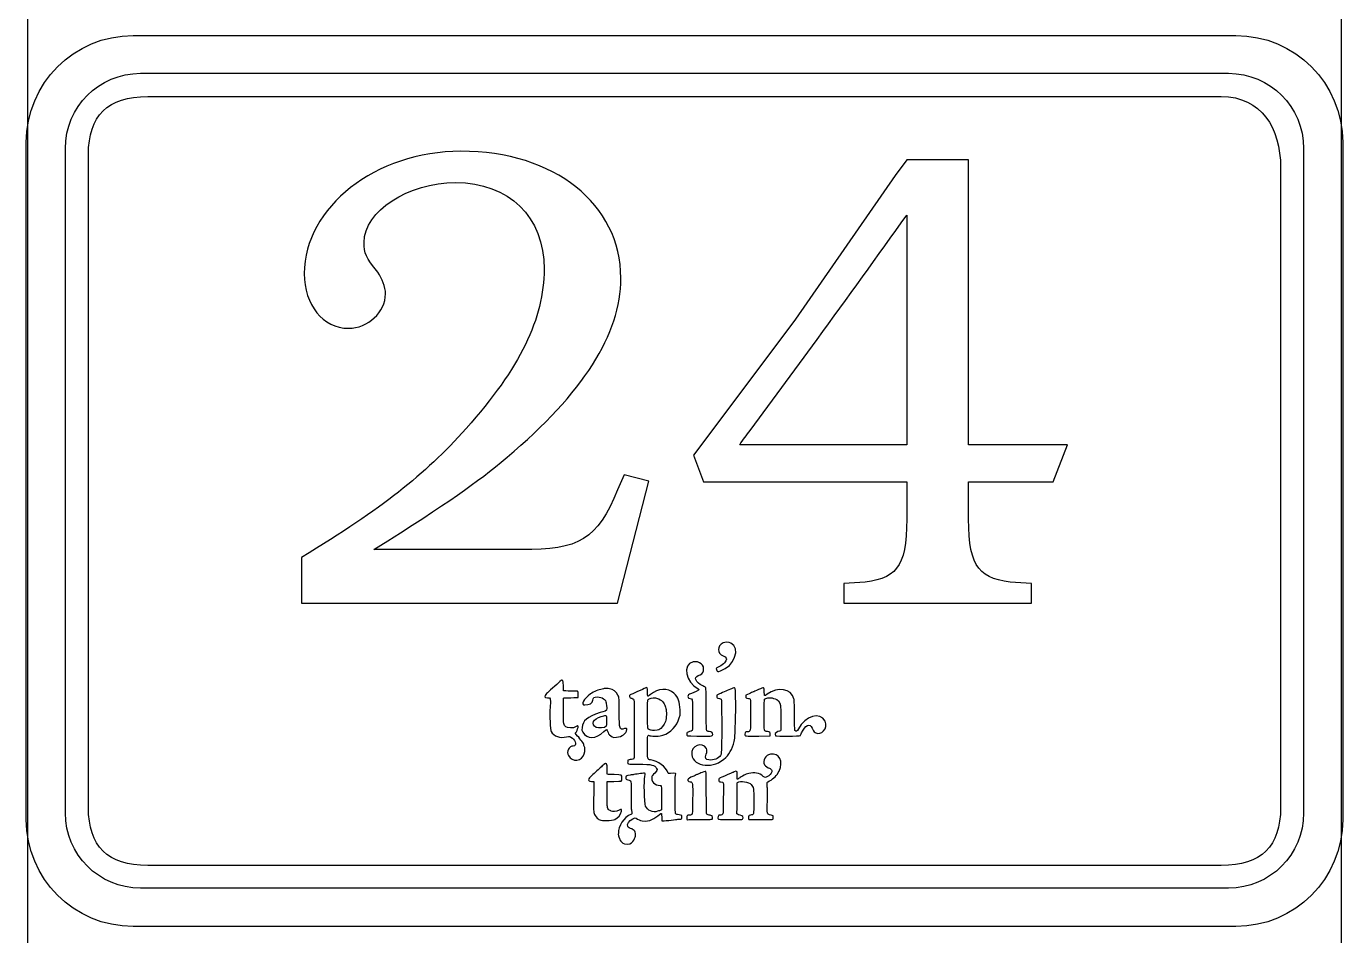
# Model space of a CAD drawing. Header units: millimetres. Extents: x 0 to 115, y 10 to 901.
# Drawn here: x -0.1 to 115.1, y 578.5 to 658.1 of the extents above; entities that cross this region are included whole.
import ezdxf

# ---------------------------------------------------------------- set-up
doc = ezdxf.new("R2010")
doc.units = ezdxf.units.MM
doc.layers.add('1', color=7, linetype='CONTINUOUS')

msp = doc.modelspace()

# ---------------------------------------------------------------- linework, layer by layer
at = {"layer": '1', "color": 7}
for p, q in [((0, 9.610394), (0, 900.64166)), ((114.999971, 900.64166), (114.999971, 9.610394)), ((9.864019, 653.954751), (105.140122, 653.954751)), ((9.864019, 653.954751), (9.864019, 653.954751)), ((10.503252, 651.92381), (104.500888, 651.92381)), ((10.503252, 651.92381), (10.503252, 651.92381)), ((3.30588, 589.247901), (3.30588, 647.377563)), ((5.317772, 589.750609), (5.317772, 646.838871)), ((111.69826, 647.377563), (111.69826, 589.247901)), ((76.966231, 646.397899), (75.941059, 645.030885)), ((82.372197, 646.397899), (76.966231, 646.397899)), ((82.372197, 621.4551), (82.372197, 646.397899)), ((109.686369, 645.71986), (109.686369, 589.750609)), ((75.941059, 645.030885), (67.234503, 632.445185)), ((76.966231, 641.558141), (76.966231, 621.4551)), ((67.234503, 632.445185), (58.924823, 621.397244)), ((63.250584, 622.707813), (69.112692, 630.679885)), ((58.924823, 621.397244), (58.299348, 620.543169)), ((76.966231, 621.4551), (62.339712, 621.4551)), ((91.022308, 621.4551), (82.372197, 621.4551)), ((89.771005, 618.208486), (91.022308, 621.4551)), ((58.299348, 620.543169), (59.153776, 618.208486)), ((52.209698, 618.835725), (51.640668, 617.525155)), ((51.640668, 607.615628), (54.373284, 618.26493)), ((54.373284, 618.26493), (52.209698, 618.835725)), ((59.153776, 618.208486), (76.966231, 618.208486)), ((76.966231, 618.208486), (76.966231, 615.8163)), ((82.372197, 615.8163), (82.372197, 618.208486)), ((82.372197, 618.208486), (89.771005, 618.208486)), ((43.218099, 612.2857), (30.300435, 612.2857)), ((23.983244, 611.602369), (23.983244, 607.615628)), ((73.324153, 609.438783), (71.445612, 609.324483)), ((71.445612, 609.324483), (71.445612, 607.615628)), ((87.892817, 609.324483), (86.014275, 609.438783)), ((87.892817, 607.615628), (87.892817, 609.324483)), ((23.983244, 607.615628), (51.640668, 607.615628)), ((71.445612, 607.615628), (87.892817, 607.615628)), ((60.570179, 599.658725), (60.323587, 599.55007)), ((60.323587, 599.55007), (60.323587, 599.441061)), ((63.158156, 599.683773), (62.885459, 599.552892)), ((62.885459, 599.552892), (62.885459, 599.434359)), ((57.115426, 597.810875), (57.111545, 598.256081)), ((58.200218, 598.389784), (58.200218, 597.684228)), ((57.04099, 597.570986), (57.115426, 597.810875)), ((58.200218, 597.684228), (58.194573, 597.580864)), ((58.201276, 597.38225), (58.194573, 596.923287)), ((58.204098, 597.453864), (58.201276, 597.38225)), ((65.936281, 597.497961), (65.940515, 596.480903)), ((47.786218, 596.696098), (47.510698, 596.694687)), ((47.956962, 596.789937), (47.786218, 596.696098)), ((48.538693, 596.71797), (48.515057, 596.492192)), ((48.515057, 596.492192), (48.606073, 596.330973)), ((51.162301, 595.913284), (51.301648, 595.848725)), ((51.301648, 595.848725), (51.537304, 595.872009)), ((64.018228, 595.973962), (65.008828, 595.98772)), ((65.008828, 595.98772), (65.008828, 596.124245)), ((65.940515, 596.480903), (65.892184, 596.44245)), ((60.744098, 594.959725), (60.724695, 594.383639)), ((52.537782, 593.86435), (52.530726, 593.705601)), ((52.647848, 593.895748), (52.537782, 593.86435)), ((60.724695, 594.383639), (60.659784, 594.278864)), ((62.119226, 592.847292), (62.064192, 592.882923)), ((62.109701, 592.527323), (62.119226, 592.847292)), ((49.355726, 592.014737), (49.559632, 592.003801)), ((49.559632, 592.003801), (49.557162, 591.696531)), ((55.488062, 590.581753), (55.495118, 589.535767)), ((55.495118, 589.535767), (55.443965, 589.494492)), ((57.268531, 589.024592), (57.148587, 589.064456)), ((57.275234, 588.899003), (57.268531, 589.024592)), ((62.09312, 589.173465), (62.106879, 589.724503)), ((62.146742, 589.129367), (62.09312, 589.173465)), ((54.072718, 588.539523), (54.455834, 588.593145)), ((54.455834, 588.593145), (54.636457, 588.68134)), ((61.501865, 588.673226), (62.521745, 588.668992)), ((62.521745, 588.668992), (62.572545, 588.718734)), ((104.500888, 584.662848), (10.503252, 584.662848)), ((105.140122, 582.673181), (9.864019, 582.673181))]:
    msp.add_line(p, q, dxfattribs=at)
at = {"layer": '1', "color": 1}
for p, q in [((9.224645, 657.260985), (105.779526, 657.260985)), ((9.224645, 657.260985), (9.224645, 657.260985)), ((-0.119865, 588.66617), (-0.119865, 647.910963)), ((115.124035, 647.910963), (115.124035, 588.66617)), ((105.779526, 579.317559), (9.224645, 579.317559))]:
    msp.add_line(p, q, dxfattribs=at)
for points in [[(-0.119865, 647.910963), (-0.119865, 653.090799), (4.047196, 657.260985), (9.224645, 657.260985)], [(105.779526, 657.260985), (110.956975, 657.260985), (115.124035, 653.090799), (115.124035, 647.910963)], [(9.224645, 579.317559), (4.047196, 579.317559), (-0.119865, 583.487392), (-0.119865, 588.66617)], [(115.124035, 588.66617), (115.124035, 583.487392), (110.956975, 579.317559), (105.779526, 579.317559)]]:
    msp.add_open_spline(points, degree=3, dxfattribs=at)
at = {"layer": '1', "color": 7}
for points in [[(3.30588, 647.377563), (3.30588, 651.021051), (6.231466, 653.954751), (9.864019, 653.954751)], [(105.140122, 653.954751), (108.772674, 653.954751), (111.69826, 651.021051), (111.69826, 647.377563)], [(5.317772, 646.838871), (5.317772, 650.277043), (7.005814, 651.92381), (10.503252, 651.92381)], [(104.500888, 651.92381), (107.998327, 651.92381), (109.686369, 649.156621), (109.686369, 645.71986)], [(37.926432, 647.137674), (30.47118, 647.137674), (24.210785, 642.24006), (24.210785, 636.431927)], [(51.925712, 636.033641), (51.925712, 642.525457), (46.120049, 647.137674), (37.926432, 647.137674)], [(29.446007, 639.165955), (29.446007, 641.898571), (33.316685, 644.405057), (37.47029, 644.405057)], [(37.47029, 644.405057), (42.13754, 644.405057), (45.210587, 641.387043), (45.210587, 636.830213)], [(69.112692, 630.679885), (71.787453, 634.324785), (74.404359, 637.969685), (76.966231, 641.558141)], [(30.641924, 636.546227), (29.616752, 637.855385), (29.446007, 638.196874), (29.446007, 639.165955)], [(24.210785, 636.431927), (24.210785, 633.698958), (25.861785, 631.648613), (28.080405, 631.648613)], [(31.324196, 634.666627), (31.324196, 635.293513), (31.04021, 635.977196), (30.641924, 636.546227)], [(45.210587, 636.830213), (45.210587, 632.503041), (43.10521, 628.174458), (38.381163, 622.878911)], [(41.966796, 620.372072), (48.625476, 625.953016), (51.925712, 631.136027), (51.925712, 636.033641)], [(28.080405, 631.648613), (29.787849, 631.648613), (31.324196, 633.072071), (31.324196, 634.666627)], [(38.381163, 622.878911), (34.624432, 618.721072), (31.153452, 615.987044), (23.983244, 611.602369)], [(62.339712, 621.4551), (62.625109, 621.910183), (62.908742, 622.308116), (63.250584, 622.707813)], [(30.300435, 612.2857), (37.072004, 616.556428), (39.177735, 618.037741), (41.966796, 620.372072)], [(51.640668, 617.525155), (49.876779, 613.196572), (48.283635, 612.229255), (43.218099, 612.2857)], [(76.966231, 615.8163), (77.022675, 611.032986), (76.340403, 609.837069), (73.324153, 609.438783)], [(86.014275, 609.438783), (82.998025, 609.837069), (82.315753, 611.032986), (82.372197, 615.8163)], [(60.896851, 604.131947), (60.332054, 603.847961), (60.329231, 603.215431), (60.894029, 602.981186)], [(60.65167, 601.668147), (61.861345, 602.078781), (62.45119, 603.666281), (61.556898, 604.104431)], [(61.556898, 604.104431), (61.386154, 604.188392), (61.038667, 604.20215), (60.898262, 604.131947)], [(60.894029, 602.981186), (61.183659, 602.861242), (61.228815, 602.774459), (61.124392, 602.550092)], [(58.252429, 602.457664), (57.28229, 602.237178), (57.583915, 600.672961), (58.707159, 600.099698)], [(59.155187, 601.677672), (59.297004, 602.164153), (58.810523, 602.585722), (58.251018, 602.457664)], [(58.693401, 601.261395), (58.982679, 601.370403), (59.094509, 601.469534), (59.155187, 601.677672)], [(60.323587, 601.957425), (60.265731, 601.942256), (60.26432, 601.833247), (60.323587, 601.7066)], [(61.124392, 602.550092), (61.02244, 602.336309), (60.612865, 602.033272), (60.323587, 601.957425)], [(60.323587, 601.7066), (60.37474, 601.5923), (60.416015, 601.589478), (60.65167, 601.668147)], [(46.586068, 600.743517), (46.320073, 600.507861), (45.555251, 599.806186), (45.429662, 599.685184)], [(46.898629, 600.349111), (46.897571, 600.920964), (46.852062, 600.97882), (46.584657, 600.743517)], [(59.093098, 600.371336), (58.48244, 600.663436), (58.282768, 601.108642), (58.693401, 601.261395)], [(45.429662, 599.685184), (45.180249, 599.441061), (45.206707, 599.333464), (45.509743, 599.333464)], [(45.509743, 599.333464), (45.789496, 599.333464), (45.786674, 599.341931), (45.735874, 598.491736)], [(46.934612, 597.088739), (46.897571, 597.234789), (46.884871, 599.232923), (46.922265, 599.292189)], [(46.922265, 599.935656), (46.907096, 599.946945), (46.898629, 600.085939), (46.898629, 600.349111)], [(47.551973, 599.90955), (47.22001, 599.916606), (46.936023, 599.927542), (46.922265, 599.935656)], [(46.922265, 599.292189), (46.937435, 599.315825), (47.062671, 599.323939), (47.549151, 599.330995)], [(47.549151, 599.330995), (47.962607, 599.336286), (48.167923, 599.347575), (48.188737, 599.362392)], [(48.174979, 599.884856), (48.165101, 599.89297), (47.885348, 599.90567), (47.551973, 599.90955)], [(48.188737, 599.362392), (48.221546, 599.39132), (48.209198, 599.850284), (48.174979, 599.884856)], [(49.279879, 599.655903), (48.669573, 599.229042), (48.392643, 598.698464), (48.77964, 598.698464)], [(50.294115, 600.092995), (49.951215, 600.025261), (49.579035, 599.865453), (49.279879, 599.655903)], [(49.475671, 599.104864), (49.497896, 599.332406), (49.58609, 599.399786), (49.860198, 599.399786)], [(49.860198, 599.399786), (50.292704, 599.399786), (50.643012, 599.164131), (50.644423, 598.872031)], [(50.480382, 600.13427), (50.468034, 600.128625), (50.383721, 600.109575), (50.294115, 600.092995)], [(50.950282, 600.108164), (50.795765, 600.131448), (50.507898, 600.148028), (50.480382, 600.13427)], [(51.672418, 599.565239), (51.549651, 599.832292), (51.246615, 600.062656), (50.950282, 600.108164)], [(51.793421, 598.042298), (51.790951, 599.322528), (51.793421, 599.296423), (51.672418, 599.565239)], [(52.740276, 599.588523), (52.628798, 599.552892), (52.708526, 599.289367), (52.829882, 599.289367)], [(54.058959, 600.163198), (53.947482, 600.105342), (52.824237, 599.614628), (52.740276, 599.588523)], [(52.829882, 599.289367), (52.908551, 599.289367), (53.036609, 599.220575), (53.075062, 599.156017)], [(54.257573, 599.833703), (54.256162, 600.249981), (54.249107, 600.262328), (54.06037, 600.164609)], [(54.279445, 599.497506), (54.267098, 599.529256), (54.257573, 599.682361), (54.257573, 599.833703)], [(54.533093, 599.625917), (54.294615, 599.424481), (54.305904, 599.430125), (54.279445, 599.497506)], [(54.420204, 599.2301), (54.621287, 599.334875), (54.913387, 599.350045), (55.150454, 599.267495)], [(56.578145, 599.714111), (56.059915, 600.196359), (55.162801, 600.155084), (54.533093, 599.625917)], [(57.111545, 598.256081), (57.10449, 598.966928), (56.959851, 599.359923), (56.578145, 599.714111)], [(58.122959, 599.705645), (57.836151, 599.587111), (57.804401, 599.561006), (57.805812, 599.445295)], [(57.805812, 599.445295), (57.805812, 599.330995), (57.826626, 599.313003), (57.990668, 599.275609)], [(57.990668, 599.275609), (58.204098, 599.22622), (58.200218, 599.248092), (58.200218, 598.389784)], [(58.707159, 600.099698), (58.864145, 600.01997), (58.829926, 599.996334), (58.122959, 599.705645)], [(59.375673, 600.211528), (59.365795, 600.22952), (59.239148, 600.301134), (59.093098, 600.371336)], [(59.40319, 598.359445), (59.396134, 599.359923), (59.383787, 600.193536), (59.375673, 600.211528)], [(60.323587, 599.441061), (60.323587, 599.318295), (60.330642, 599.311592), (60.557831, 599.267495)], [(61.111692, 599.894381), (60.949415, 599.827), (60.705292, 599.719403), (60.570179, 599.658725)], [(61.626042, 600.114867), (61.506098, 600.062656), (61.274323, 599.963525), (61.111692, 599.894381)], [(61.970354, 599.498917), (61.950951, 600.317714), (61.97882, 600.266561), (61.626042, 600.114867)], [(61.986934, 598.808531), (61.986934, 598.826523), (61.97882, 599.136614), (61.970354, 599.498917)], [(62.885459, 599.434359), (62.885459, 599.300656), (62.867467, 599.314414), (63.092187, 599.275609)], [(63.092187, 599.275609), (63.298915, 599.241389), (63.290448, 599.304536), (63.290448, 597.854973)], [(63.50282, 599.835114), (63.464015, 599.822767), (63.30844, 599.755386), (63.158156, 599.683773)], [(63.969898, 600.035139), (63.752234, 599.938478), (63.542684, 599.848873), (63.50282, 599.835114)], [(64.482484, 599.825589), (64.465903, 600.285964), (64.503298, 600.270795), (63.969898, 600.035139)], [(64.736131, 599.629798), (64.485306, 599.449528), (64.496242, 599.43965), (64.482484, 599.825589)], [(64.514234, 599.191648), (64.580203, 599.290778), (64.982723, 599.359923), (65.181337, 599.305948)], [(67.081398, 599.234334), (66.825281, 600.132859), (65.692512, 600.324417), (64.736131, 599.629798)], [(65.181337, 599.305948), (65.250128, 599.286898), (65.363017, 599.260439), (65.434631, 599.24527)], [(45.735874, 598.491736), (45.692835, 597.792884), (45.745399, 596.508773), (45.821246, 596.376481)], [(48.77964, 598.698464), (49.177926, 598.698464), (49.452387, 598.859684), (49.475671, 599.104864)], [(50.667707, 598.674828), (50.751668, 598.2395), (50.702279, 598.151306), (50.338212, 598.084984)], [(50.644423, 598.872031), (50.644423, 598.827934), (50.653948, 598.739739), (50.667707, 598.674828)], [(53.075062, 599.156017), (53.094465, 599.125678), (53.101168, 594.28592), (53.082118, 594.113764)], [(54.26992, 597.886723), (54.267098, 599.241389), (54.257573, 599.146139), (54.420204, 599.2301)], [(55.150454, 599.267495), (55.442554, 599.166953), (55.759701, 598.844514), (55.80909, 598.59757)], [(55.80909, 598.59757), (55.821437, 598.538656), (55.847895, 598.446228), (55.866945, 598.392253)], [(55.866945, 598.392253), (55.949848, 598.176), (55.929034, 597.532534), (55.832726, 597.237611)], [(59.671654, 596.377892), (59.396134, 596.386006), (59.416948, 596.231489), (59.40319, 598.359445)], [(60.557831, 599.267495), (60.633679, 599.252325), (60.708115, 599.22622), (60.723284, 599.206817)], [(60.723284, 599.206817), (60.757856, 599.166953), (60.773026, 595.863542), (60.744098, 594.959725)], [(61.900151, 595.779581), (61.938604, 596.008534), (62.004926, 598.334398), (61.986934, 598.808531)], [(64.481073, 597.809464), (64.481073, 598.939411), (64.486717, 599.148961), (64.514234, 599.191648)], [(65.434631, 599.24527), (65.666406, 599.200114), (65.849498, 598.966928), (65.910176, 598.640609)], [(65.910176, 598.640609), (65.923934, 598.564761), (65.93487, 598.113911), (65.936281, 597.497961)], [(67.133962, 597.790061), (67.120203, 598.928475), (67.113148, 599.121445), (67.081398, 599.234334)], [(69.814014, 597.276064), (69.384331, 598.133314), (68.057181, 597.751609), (67.479684, 596.606492)], [(47.510698, 596.694687), (47.127582, 596.693275), (47.015751, 596.769123), (46.934612, 597.088739)], [(50.129015, 598.028539), (48.927101, 597.617906), (48.606073, 597.353323), (48.538693, 596.71797)], [(49.767771, 596.737373), (49.279879, 596.985375), (49.519768, 597.503606), (50.203451, 597.678584)], [(50.338212, 598.084984), (50.28459, 598.074048), (50.189693, 598.050764), (50.129015, 598.028539)], [(50.203451, 597.678584), (50.283179, 597.700809), (50.382309, 597.730795), (50.425348, 597.747375)], [(50.425348, 597.747375), (50.568576, 597.80382), (50.649715, 597.780536), (50.67194, 597.679995)], [(50.67194, 597.679995), (50.700868, 597.54347), (50.682876, 596.871075), (50.648304, 596.831212)], [(52.262262, 596.625895), (51.800476, 596.514064), (51.796243, 596.529234), (51.793421, 598.042298)], [(54.464301, 596.529234), (54.258984, 596.57192), (54.271332, 596.483725), (54.26992, 597.886723)], [(55.832726, 597.237611), (55.741709, 596.963503), (55.47007, 596.638242), (55.245704, 596.533467)], [(55.614709, 596.044164), (56.313562, 596.292167), (56.816623, 596.831212), (57.04099, 597.570986)], [(58.194573, 597.580864), (58.195984, 597.526889), (58.194573, 597.514542), (58.204098, 597.453864)], [(63.290448, 597.854973), (63.290448, 596.321095), (63.296092, 596.355667), (63.002581, 596.354256)], [(64.762237, 596.368014), (64.446853, 596.42587), (64.478251, 596.26077), (64.481073, 597.809464)], [(67.151953, 596.471378), (67.150542, 596.472789), (67.142076, 597.066867), (67.133962, 597.790061)], [(67.756614, 596.244189), (68.068117, 596.939867), (68.495331, 597.138481), (68.680187, 596.672462)], [(68.94477, 596.289698), (69.458767, 595.949267), (70.108937, 596.685162), (69.814014, 597.276064)], [(45.821246, 596.376481), (46.067837, 595.945034), (46.603707, 595.760531), (47.182615, 595.906581)], [(47.182615, 595.906581), (47.437673, 595.971139), (47.491296, 595.960203), (47.685676, 595.800395)], [(48.132293, 595.978195), (47.904751, 596.202562), (47.907573, 596.190214), (48.042687, 596.3599)], [(48.19544, 596.819923), (48.176037, 596.891889), (48.132293, 596.886245), (47.956962, 596.789937)], [(48.042687, 596.3599), (48.100543, 596.434337), (48.21061, 596.762067), (48.19544, 596.819923)], [(48.694268, 595.188325), (48.694268, 595.304389), (48.421571, 595.686095), (48.132293, 595.978195)], [(48.606073, 596.330973), (48.961673, 595.688564), (49.744487, 595.703734), (50.441576, 596.362723)], [(50.648304, 596.831212), (50.521657, 596.678106), (49.996723, 596.621662), (49.767771, 596.737373)], [(50.441576, 596.362723), (50.696634, 596.605081), (50.688521, 596.607903), (50.805643, 596.285464)], [(50.805643, 596.285464), (50.862087, 596.132359), (50.997201, 595.991953), (51.162301, 595.913284)], [(51.537304, 595.872009), (52.055534, 595.92422), (52.416426, 596.186334), (52.45629, 596.5377)], [(52.45629, 596.5377), (52.470048, 596.662937), (52.448176, 596.672462), (52.262262, 596.625895)], [(54.261454, 595.104364), (54.26992, 596.143295), (54.25334, 596.073092), (54.480882, 596.007123)], [(54.596593, 596.486548), (54.590948, 596.495014), (54.53027, 596.515475), (54.464301, 596.529234)], [(54.480882, 596.007123), (54.728884, 595.934098), (55.360004, 595.954559), (55.614709, 596.044164)], [(55.245704, 596.533467), (55.120115, 596.4742), (54.62552, 596.438217), (54.596593, 596.486548)], [(57.695745, 596.142237), (57.695745, 595.981017), (57.666818, 595.986309), (58.582981, 595.97255)], [(57.94657, 596.362723), (57.723262, 596.318625), (57.695745, 596.292167), (57.695745, 596.142237)], [(58.194573, 596.923287), (58.187518, 596.387417), (58.198806, 596.414934), (57.94657, 596.362723)], [(58.582981, 595.97255), (59.838518, 595.954559), (59.97222, 595.966906), (59.97222, 596.111898)], [(59.97222, 596.111898), (59.97222, 596.281231), (59.868856, 596.373659), (59.671654, 596.377892)], [(62.787387, 596.151762), (62.786329, 595.953148), (62.762692, 595.957381), (64.018228, 595.973962)], [(63.002581, 596.354256), (62.83854, 596.354256), (62.790209, 596.305925), (62.787387, 596.151762)], [(65.008828, 596.124245), (65.008828, 596.305925), (64.99119, 596.325328), (64.762237, 596.368014)], [(65.684045, 596.363781), (65.466381, 596.314392), (65.35067, 596.111898), (65.478728, 596.0043)], [(65.478728, 596.0043), (65.557398, 595.939389), (67.58587, 595.960203), (67.646548, 596.026173)], [(65.892184, 596.44245), (65.864667, 596.420578), (65.771181, 596.386006), (65.684045, 596.363781)], [(67.479684, 596.606492), (67.359739, 596.369425), (67.278601, 596.333795), (67.151953, 596.471378)], [(67.646548, 596.026173), (67.661717, 596.044164), (67.711459, 596.142237), (67.756614, 596.244189)], [(68.680187, 596.672462), (68.761326, 596.464675), (68.830117, 596.365192), (68.94477, 596.289698)], [(47.762935, 595.104364), (47.389343, 595.104364), (47.14134, 594.616473), (47.332898, 594.262284)], [(47.685676, 595.800395), (48.016229, 595.530167), (48.063148, 595.104364), (47.762935, 595.104364)], [(48.724607, 595.099073), (48.708026, 595.125178), (48.694268, 595.165042), (48.694268, 595.188325)], [(48.730251, 594.434792), (48.79234, 594.67327), (48.790929, 594.996767), (48.724607, 595.099073)], [(54.522157, 593.893278), (54.25334, 593.922206), (54.251929, 593.926087), (54.261454, 595.104364)], [(59.415537, 594.883878), (59.068404, 595.556273), (58.01254, 595.119534), (58.135306, 594.356123)], [(59.40319, 594.382228), (59.481506, 594.617884), (59.48574, 594.748764), (59.415537, 594.883878)], [(61.110634, 594.095773), (61.52797, 594.509228), (61.775973, 595.036984), (61.900151, 595.779581)], [(47.332898, 594.262284), (47.65816, 593.664326), (48.558096, 593.776156), (48.730251, 594.434792)], [(50.731207, 593.059312), (50.733676, 593.594123), (50.682876, 593.673851), (50.452865, 593.483703)], [(52.530726, 593.705601), (52.524023, 593.510162), (52.420659, 593.530623), (53.445832, 593.518276)], [(52.865512, 593.931731), (52.806598, 593.93032), (52.707115, 593.913739), (52.647848, 593.895748)], [(53.082118, 594.113764), (53.065537, 593.963481), (53.032376, 593.935964), (52.865512, 593.931731)], [(53.445832, 593.518276), (54.698545, 593.501695), (54.876345, 593.46042), (55.054145, 593.132337)], [(56.062737, 592.73017), (55.879293, 593.297789), (55.187848, 593.820253), (54.522157, 593.893278)], [(58.135306, 594.356123), (58.315929, 593.234289), (60.085109, 593.078714), (61.110634, 594.095773)], [(59.640256, 593.887634), (59.350626, 593.924675), (59.289948, 594.048853), (59.40319, 594.382228)], [(60.659784, 594.278864), (60.495742, 594.014281), (60.037131, 593.837892), (59.640256, 593.887634)], [(65.031053, 594.387873), (64.576323, 594.303912), (64.310328, 593.843537), (64.501887, 593.469945)], [(65.783528, 592.903737), (66.198042, 593.744406), (65.798698, 594.5311), (65.031053, 594.387873)], [(49.362782, 592.495926), (49.24954, 592.413023), (49.110546, 592.22852), (49.111957, 592.159376)], [(49.709915, 592.814131), (49.543404, 592.655734), (49.386065, 592.513564), (49.362782, 592.495926)], [(50.454276, 593.485114), (50.273654, 593.335184), (50.027062, 593.111876), (49.709915, 592.814131)], [(50.729796, 592.647267), (50.728384, 592.668081), (50.729796, 592.851173), (50.731207, 593.059312)], [(51.344334, 592.600348), (50.802821, 592.613048), (50.731207, 592.615517), (50.729796, 592.647267)], [(52.01814, 592.301545), (52.026607, 592.611637), (52.08164, 592.585531), (51.344334, 592.600348)], [(52.377973, 592.370337), (52.369507, 592.209117), (52.394554, 592.175956), (52.543073, 592.144559)], [(52.745921, 592.566128), (52.427362, 592.528734), (52.386087, 592.508273), (52.377973, 592.370337)], [(53.064126, 592.608814), (52.991101, 592.596467), (52.849284, 592.575653), (52.745921, 592.566128)], [(53.655382, 592.694187), (53.443009, 592.66667), (53.240515, 592.637742), (53.064126, 592.608814)], [(53.910087, 592.728759), (53.86599, 592.723114), (53.75169, 592.705123), (53.655382, 592.694187)], [(54.027209, 592.431014), (54.104468, 592.709356), (54.085065, 592.757687), (53.910087, 592.728759)], [(54.100234, 589.848681), (53.99299, 590.145015), (53.937957, 592.105753), (54.027209, 592.431014)], [(54.655859, 592.436659), (54.537326, 592.034139), (54.908095, 591.630209), (55.365295, 591.660548)], [(54.896807, 592.739695), (54.732765, 592.578476), (54.677732, 592.508273), (54.655859, 592.436659)], [(55.054145, 593.132337), (55.136695, 592.979584), (55.131051, 592.969706), (54.896807, 592.739695)], [(56.277579, 592.703712), (56.093076, 592.689953), (56.075084, 592.694187), (56.062737, 592.73017)], [(56.718551, 592.546726), (56.773937, 592.746751), (56.791576, 592.742517), (56.277579, 592.703712)], [(56.677276, 590.919362), (56.677276, 592.297312), (56.681509, 592.407731), (56.718551, 592.546726)], [(58.220679, 592.441951), (57.747956, 592.272617), (57.632245, 592.031317), (57.99737, 591.973462)], [(58.427406, 592.538612), (58.357204, 592.499806), (58.263365, 592.45712), (58.220679, 592.441951)], [(58.587215, 592.607403), (58.569223, 592.607403), (58.497609, 592.574242), (58.427406, 592.538612)], [(58.709981, 592.648678), (58.66024, 592.626806), (58.605206, 592.607403), (58.587215, 592.607403)], [(59.040534, 592.790848), (58.908243, 592.735462), (58.75937, 592.672314), (58.709981, 592.648678)], [(59.382376, 592.818364), (59.359093, 592.906559), (59.313584, 592.903737), (59.040534, 592.790848)], [(59.409893, 590.978628), (59.404601, 591.956881), (59.391901, 592.786614), (59.382376, 592.818364)], [(61.518445, 592.705123), (61.315951, 592.604581), (60.662606, 592.320948), (60.63509, 592.320948)], [(61.692012, 592.782381), (61.681076, 592.782381), (61.603817, 592.746751), (61.518445, 592.705123)], [(61.858876, 592.850114), (61.777384, 592.81272), (61.701537, 592.782381), (61.692012, 592.782381)], [(62.064192, 592.882923), (62.010217, 592.917495), (62.002104, 592.917495), (61.858876, 592.850114)], [(62.240581, 592.253214), (62.109701, 592.138914), (62.098412, 592.163609), (62.109701, 592.527323)], [(62.44872, 592.397853), (62.397567, 592.355167), (62.346415, 592.320948), (62.33689, 592.320948)], [(63.123937, 592.697009), (62.827604, 592.616928), (62.57819, 592.508273), (62.44872, 592.397853)], [(64.399934, 592.450417), (64.051037, 592.745339), (63.624176, 592.829301), (63.123937, 592.697009)], [(64.879359, 592.509684), (64.621831, 592.31107), (64.569267, 592.304367), (64.399934, 592.450417)], [(64.501887, 593.469945), (64.567856, 593.340476), (64.81727, 593.176434), (64.947092, 593.176434)], [(65.146765, 592.961592), (65.177103, 592.838826), (65.066684, 592.652912), (64.879359, 592.509684)], [(64.940037, 592.05072), (65.317509, 592.256037), (65.609609, 592.55237), (65.783528, 592.903737)], [(64.947092, 593.176434), (64.989778, 593.176434), (65.131595, 593.023681), (65.146765, 592.961592)], [(49.111957, 592.159376), (49.111957, 592.039784), (49.133829, 592.027437), (49.355726, 592.014737)], [(49.557162, 591.696531), (49.557162, 591.528256), (49.551518, 590.941234), (49.545873, 590.394428)], [(50.753079, 589.81552), (50.729796, 589.838803), (50.717448, 591.953001), (50.740732, 591.991453)], [(50.740732, 591.991453), (50.750257, 592.006623), (50.951693, 592.014737), (51.329165, 592.014737)], [(51.329165, 592.014737), (52.055534, 592.014737), (52.010026, 591.995687), (52.01814, 592.301545)], [(52.543073, 592.144559), (52.850343, 592.081059), (52.832704, 592.166431), (52.831293, 590.805062)], [(55.365295, 591.660548), (55.489473, 591.669014), (55.481359, 591.744862), (55.488062, 590.581753)], [(57.99737, 591.973462), (58.226323, 591.93642), (58.227734, 591.932187), (58.215387, 590.408187)], [(60.63509, 592.320948), (60.567709, 592.320948), (60.498565, 592.227109), (60.498565, 592.13327)], [(60.498565, 592.13327), (60.498565, 592.024614), (60.564887, 591.970639), (60.695767, 591.970639)], [(60.695767, 591.970639), (60.776906, 591.970639), (60.881681, 591.919839), (60.901084, 591.871509)], [(60.901084, 591.871509), (60.921545, 591.817887), (60.892617, 589.234142), (60.870745, 589.177345)], [(62.110759, 591.156428), (62.101234, 591.883856), (62.101234, 591.885267), (62.148154, 591.915606)], [(62.148154, 591.915606), (62.41697, 592.087762), (63.134873, 591.985809), (63.334545, 591.747684)], [(62.33689, 592.320948), (62.325954, 592.320948), (62.281856, 592.290609), (62.240581, 592.253214)], [(63.334545, 591.747684), (63.55362, 591.486981), (63.562087, 591.431948), (63.563498, 590.230387)], [(64.748478, 591.598812), (64.727665, 591.962526), (64.712848, 591.927953), (64.940037, 592.05072)], [(64.754123, 590.306234), (64.760826, 590.854451), (64.758003, 591.436181), (64.748478, 591.598812)], [(49.545873, 590.394428), (49.539171, 589.513542), (49.541993, 589.384073), (49.57339, 589.29729)], [(52.831293, 590.805062), (52.829882, 589.843037), (52.835526, 589.631017), (52.864454, 589.473678)], [(56.899173, 589.108553), (56.670573, 589.115609), (56.677276, 589.058812), (56.677276, 590.919362)], [(58.215387, 590.408187), (58.204098, 588.983317), (58.226323, 589.086681), (57.925756, 589.061634)], [(59.509376, 589.111376), (59.41977, 589.129367), (59.421181, 589.097617), (59.409893, 590.978628)], [(62.106879, 589.724503), (62.123459, 590.420534), (62.123459, 590.304823), (62.110759, 591.156428)], [(63.563498, 590.230387), (63.563498, 589.018948), (63.58537, 589.102909), (63.269987, 589.060223)], [(64.955206, 589.086681), (64.727665, 589.156884), (64.740365, 589.083859), (64.754123, 590.306234)], [(9.864019, 582.673181), (6.231466, 582.673181), (3.30588, 585.60547), (3.30588, 589.247901)], [(10.503252, 584.662848), (7.005814, 584.662848), (5.317772, 586.312437), (5.317772, 589.750609)], [(49.57339, 589.29729), (49.592793, 589.245078), (49.618898, 589.159706), (49.632657, 589.112787)], [(49.632657, 589.112787), (49.661585, 589.003778), (49.842207, 588.773767), (49.931812, 588.728259)], [(50.775304, 589.725915), (50.775304, 589.763309), (50.764015, 589.803173), (50.753079, 589.81552)], [(50.988734, 589.450395), (50.888193, 589.483556), (50.775304, 589.628195), (50.775304, 589.725915)], [(51.090687, 589.406298), (51.079751, 589.415823), (51.032832, 589.436637), (50.988734, 589.450395)], [(51.771548, 589.483556), (51.571876, 589.384073), (51.163712, 589.336095), (51.090687, 589.406298)], [(51.405012, 588.689806), (51.673829, 588.805517), (51.927123, 589.112787), (51.981098, 589.391128)], [(52.849284, 589.148417), (52.162779, 588.835856), (51.695701, 588.131712), (51.720396, 587.445206)], [(51.981098, 589.391128), (52.019551, 589.592212), (52.005793, 589.599267), (51.771548, 589.483556)], [(52.864454, 589.473678), (52.911021, 589.217562), (52.909609, 589.175934), (52.849284, 589.148417)], [(55.149043, 589.393951), (54.760634, 589.247901), (54.235348, 589.476501), (54.100234, 589.848681)], [(54.636457, 588.68134), (54.881637, 588.804106), (55.118704, 588.95439), (55.300737, 589.10432)], [(55.311673, 589.438048), (55.267576, 589.432403), (55.194551, 589.41159), (55.149043, 589.393951)], [(55.300737, 589.10432), (55.497587, 589.268362), (55.506054, 589.260248), (55.506054, 588.866195)], [(55.443965, 589.494492), (55.415037, 589.470856), (55.357182, 589.447573), (55.311673, 589.438048)], [(57.148587, 589.064456), (57.082618, 589.08527), (56.969376, 589.10432), (56.899173, 589.108553)], [(57.050868, 588.704976), (57.242426, 588.706034), (57.283701, 588.740606), (57.275234, 588.899003)], [(57.925756, 589.061634), (57.712326, 589.042584), (57.68622, 589.012245), (57.70527, 588.806928)], [(59.66354, 589.067278), (59.609918, 589.083859), (59.540773, 589.101851), (59.509376, 589.111376)], [(59.815234, 589.032706), (59.784895, 589.032706), (59.717162, 589.047876), (59.66354, 589.067278)], [(59.950348, 588.85914), (59.950348, 588.974851), (59.90484, 589.032706), (59.815234, 589.032706)], [(60.582526, 589.056342), (60.483395, 589.056342), (60.432595, 588.981906), (60.432595, 588.834445)], [(60.870745, 589.177345), (60.849931, 589.125134), (60.692945, 589.056342), (60.582526, 589.056342)], [(62.372873, 589.058812), (62.27339, 589.075392), (62.177081, 589.105731), (62.146742, 589.129367)], [(62.572545, 588.718734), (62.715773, 588.863373), (62.625109, 589.016126), (62.372873, 589.058812)], [(63.132051, 588.99002), (63.096067, 588.916995), (63.095009, 588.682751), (63.132051, 588.684162)], [(63.269987, 589.060223), (63.183204, 589.047876), (63.154276, 589.032706), (63.132051, 588.99002)], [(65.18804, 589.035528), (65.15629, 589.038351), (65.051515, 589.058812), (64.955206, 589.086681)], [(65.272001, 588.837267), (65.272001, 589.000956), (65.258242, 589.035528), (65.18804, 589.035528)], [(109.686369, 589.750609), (109.686369, 586.312437), (107.998327, 584.662848), (104.500888, 584.662848)], [(111.69826, 589.247901), (111.69826, 585.60547), (108.772674, 582.673181), (105.140122, 582.673181)], [(49.931812, 588.728259), (49.967796, 588.710267), (50.032354, 588.671815), (50.076451, 588.644298)], [(50.076451, 588.644298), (50.239082, 588.540934), (51.126671, 588.569862), (51.405012, 588.689806)], [(52.529315, 588.054453), (52.448176, 588.284465), (52.617509, 588.544815), (52.964996, 588.728259)], [(52.864454, 587.87242), (52.770615, 587.87242), (52.550129, 587.992365), (52.529315, 588.054453)], [(53.156554, 587.654756), (53.114926, 587.712612), (52.900084, 587.87242), (52.864454, 587.87242)], [(52.964996, 588.728259), (53.171723, 588.835856), (53.192184, 588.835856), (53.398912, 588.718734)], [(53.398912, 588.718734), (53.601407, 588.601612), (53.626454, 588.53529), (54.072718, 588.539523)], [(55.506054, 588.866195), (55.506054, 588.706034), (55.515579, 588.569862), (55.526515, 588.562806)], [(55.526515, 588.562806), (55.562498, 588.540934), (56.642704, 588.640065), (56.82897, 588.682751)], [(56.82897, 588.682751), (56.878359, 588.695098), (56.977843, 588.703565), (57.050868, 588.704976)], [(57.70527, 588.806928), (57.724673, 588.61784), (57.702448, 588.637242), (57.870723, 588.661937)], [(57.870723, 588.661937), (57.947981, 588.674637), (58.434462, 588.68134), (58.95234, 588.679928)], [(58.95234, 588.679928), (60.017729, 588.677106), (59.950348, 588.664759), (59.950348, 588.85914)], [(60.432595, 588.834445), (60.432595, 588.66617), (60.351104, 588.678517), (61.501865, 588.673226)], [(63.132051, 588.684162), (63.14722, 588.685573), (63.621353, 588.679928), (64.18474, 588.671815)], [(64.18474, 588.671815), (65.346437, 588.656645), (65.272001, 588.645709), (65.272001, 588.837267)], [(51.720396, 587.445206), (51.720396, 587.445206), (51.674887, 587.359834), (51.728862, 587.248356)], [(51.728862, 587.248356), (51.781073, 587.136526), (51.796243, 586.905103), (51.931357, 586.782337)], [(51.931357, 586.782337), (52.066471, 586.661334), (52.029076, 586.537156), (52.540604, 586.517754)], [(52.540604, 586.517754), (53.051779, 586.500115), (53.204532, 587.242712), (53.211587, 587.264937)], [(53.211587, 587.264937), (53.23099, 587.314326), (53.188304, 587.607837), (53.156554, 587.654756)]]:
    msp.add_open_spline(points, degree=3, dxfattribs=at)

doc.saveas('drawing.dxf')
